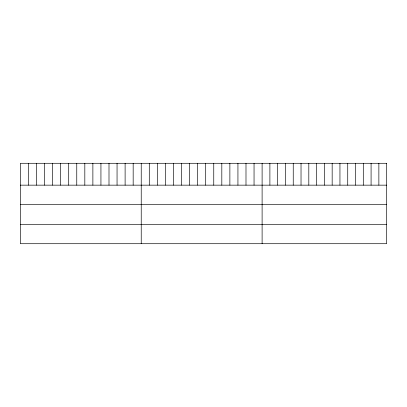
<?xml version="1.0" encoding="UTF-8"?>
<svg xmlns="http://www.w3.org/2000/svg" width="407" height="407" viewBox="0 0 407 407"><rect width="100%" height="100%" fill="white"/><g stroke="black" fill="none" stroke-linecap="round" stroke-linejoin="round"><path stroke-width="0.61" d="M20.35 185.154L386.65 185.154M20.35 204.477L386.65 204.477M20.35 224.389L386.65 224.389M378.866 163.288L378.866 185.154M371.082 163.288L371.082 185.154M363.298 163.288L363.298 185.154M355.514 163.288L355.514 185.154M347.731 163.288L347.731 185.154M339.947 163.288L339.947 185.154M332.163 163.288L332.163 185.154M324.379 163.288L324.379 185.154M316.595 163.288L316.595 185.154M308.811 163.288L308.811 185.154M301.027 163.288L301.027 185.154M293.243 163.288L293.243 185.154M285.46 163.288L285.46 185.154M277.676 163.288L277.676 185.154M269.892 163.288L269.892 185.154M262.108 163.288L262.108 243.712M254.049 163.288L254.049 185.154M245.991 163.288L245.991 185.154M237.932 163.288L237.932 185.154M229.874 163.288L229.874 185.154M221.815 163.288L221.815 185.154M213.756 163.288L213.756 185.154M205.698 163.288L205.698 185.154M197.639 163.288L197.639 185.154M189.581 163.288L189.581 185.154M181.522 163.288L181.522 185.154M173.463 163.288L173.463 185.154M165.405 163.288L165.405 185.154M157.346 163.288L157.346 185.154M149.288 163.288L149.288 185.154M141.229 163.288L141.229 243.712M133.17 163.288L133.17 185.154M125.112 163.288L125.112 185.154M117.053 163.288L117.053 185.154M108.995 163.288L108.995 185.154M100.936 163.288L100.936 185.154M92.877 163.288L92.877 185.154M84.819 163.288L84.819 185.154M76.76 163.288L76.76 185.154M68.702 163.288L68.702 185.154M60.643 163.288L60.643 185.154M52.584 163.288L52.584 185.154M44.526 163.288L44.526 185.154M36.467 163.288L36.467 185.154M28.409 163.288L28.409 185.154M386.65 163.288L20.35 163.288L20.35 243.712L386.65 243.712L386.65 163.288"/></g></svg>
